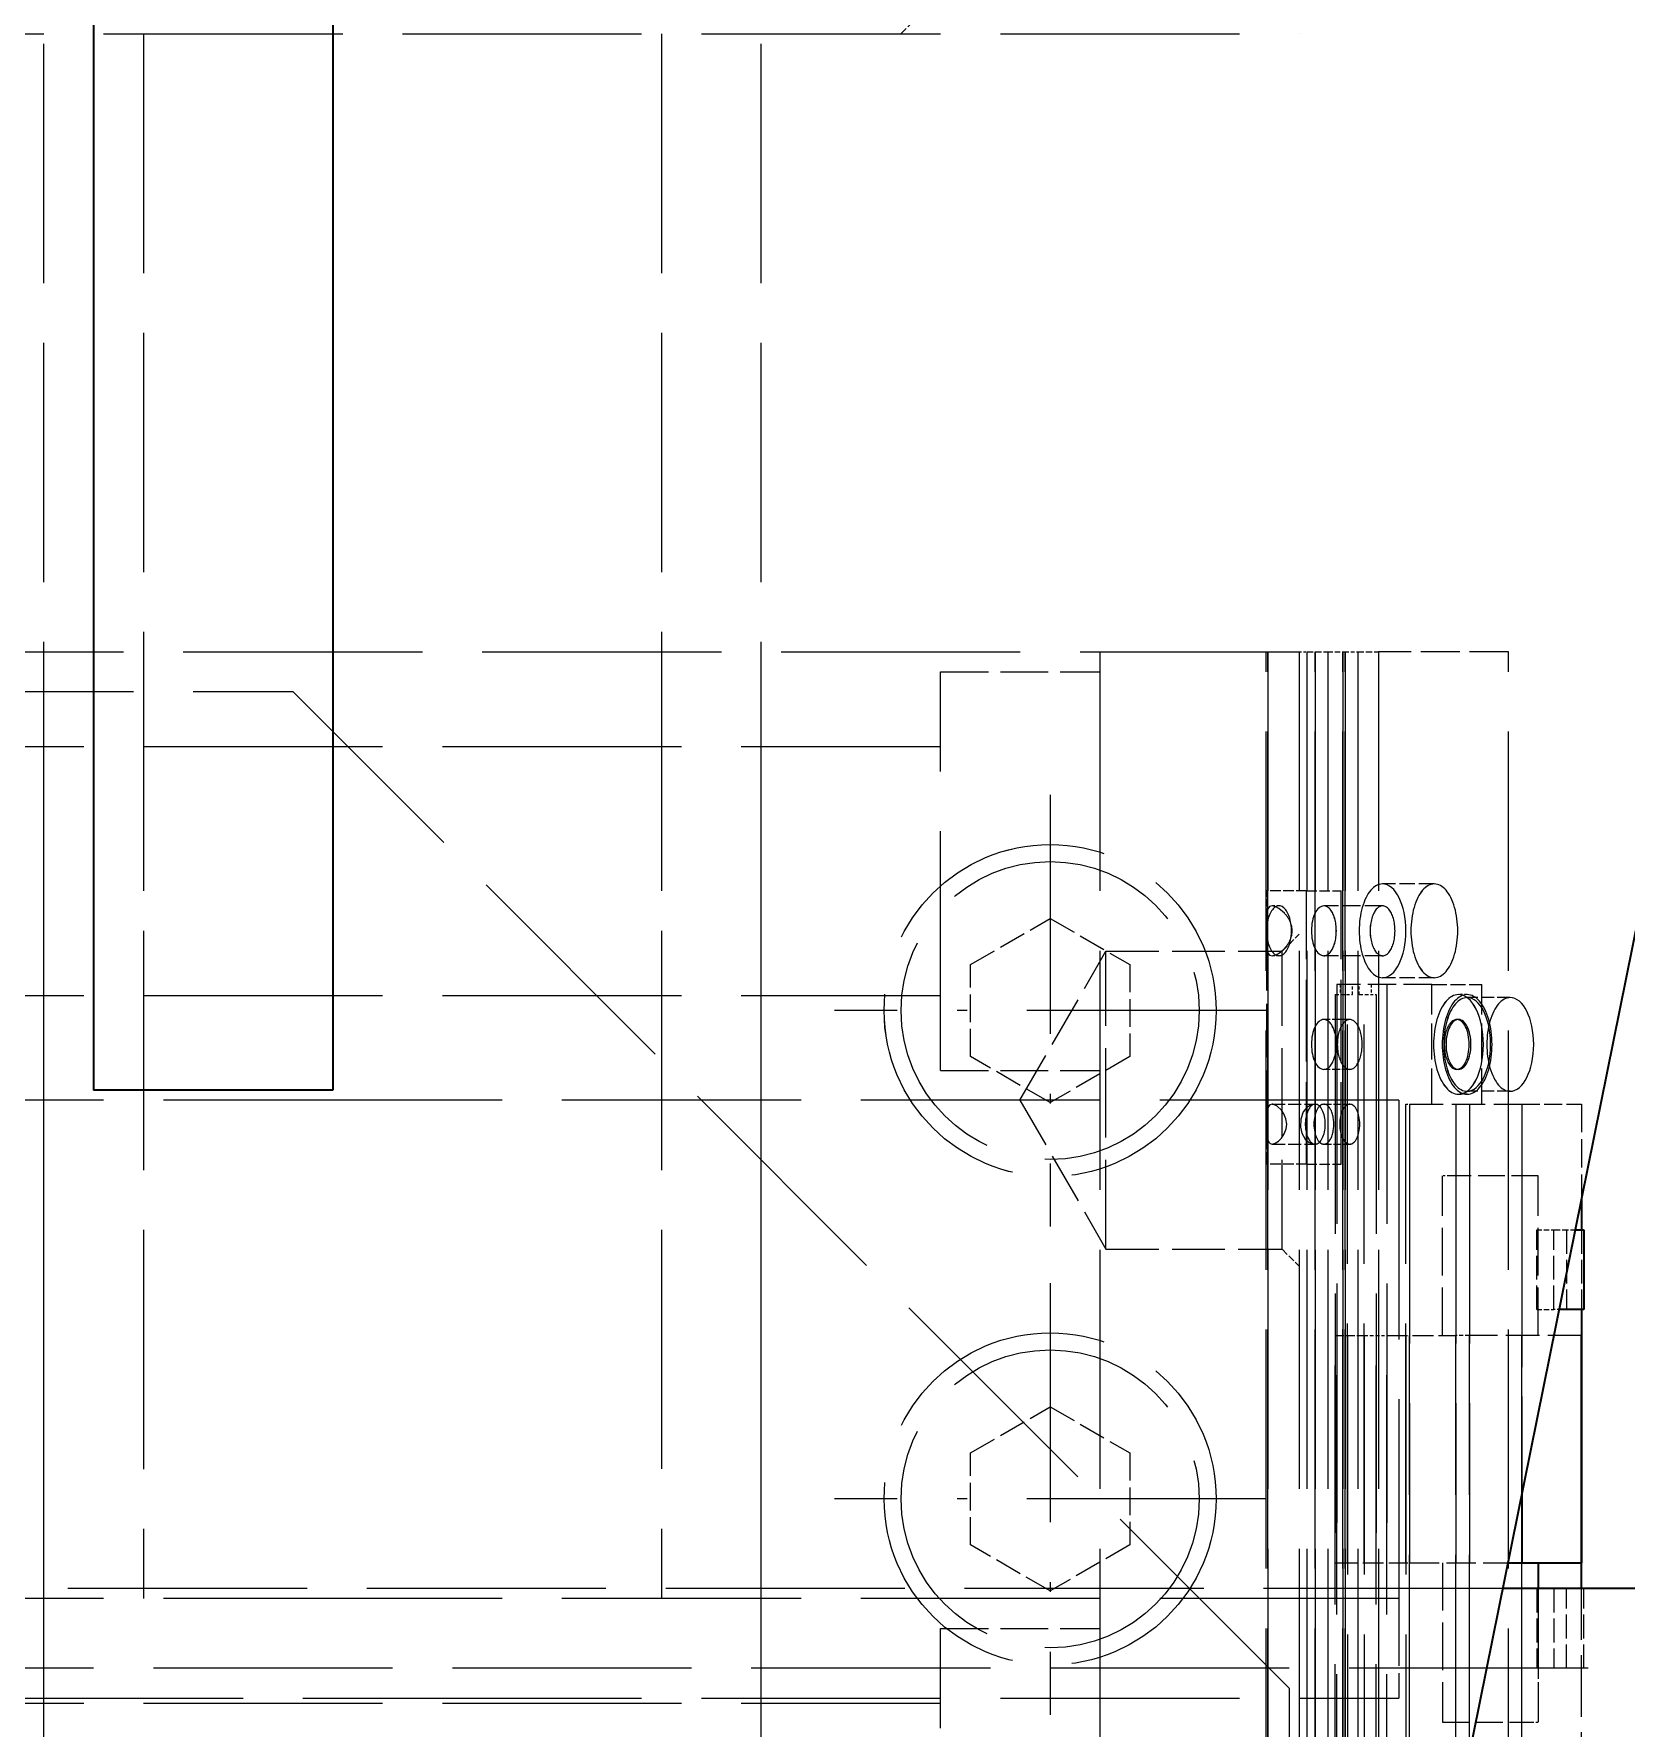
# Model space of a CAD drawing. Extents: x 0 to 18500, y -51 to 3802.
# Drawn here: x 1322.6 to 1402.5, y 1303.3 to 1388.3 of the extents above; entities that cross this region are included whole.
import ezdxf

# ---------------------------------------------------------------- set-up
doc = ezdxf.new("R2010")
doc.units = 0
doc.header["$MEASUREMENT"] = 0
for name, pattern in [('CENTER-HOKUTO', [23, 20, -1, 1, -1]), ('DASHDOT', [18.5, 12, -3, 0.5, -3]), ('DASHED', [15, 12, -3]), ('HIDDEN-HOKUTO', [3.8, 2.5, -1.3])]:
    doc.linetypes.add(name, pattern=pattern)
doc.layers.get('0').update_dxf_attribs({"linetype": 'CONTINUOUS'})
doc.layers.add('AM_7', color=2, linetype='CENTER-HOKUTO')
doc.layers.add('AM_HID', color=1, linetype='HIDDEN-HOKUTO')

msp = doc.modelspace()

# ---------------------------------------------------------------- linework, layer by layer
at = {"color": 7, "lineweight": 35}
for p, q in [((1425.62427, 1455.3037), (1385.62476, 1257.30358)), ((1325.62415, 1440.30345), (1325.62451, 1335.30345)), ((1337.62415, 1440.30351), (1337.62451, 1335.30345)), ((1445.62464, 1310.30382), (1396.33167, 1310.30358))]:
    msp.add_line(p, q, dxfattribs=at)
at = {"color": 7, "lineweight": 35, "ltscale": 0.3}
msp.add_line((1337.62451, 1335.30345), (1325.62451, 1335.30345), dxfattribs=at)
at = {"color": 7, "lineweight": 35, "ltscale": 0.040158}
msp.add_line((1400.29236, 1329.9099), (1400.29236, 1328.30358), dxfattribs=at)
at = {"color": 7, "lineweight": 35, "ltscale": 0.040222}
msp.add_line((1400.29261, 1329.91246), (1400.29273, 1328.30358), dxfattribs=at)
at = {"color": 7, "lineweight": 35, "ltscale": 0.011011}
msp.add_line((1399.9679, 1328.30358), (1400.40833, 1328.30358), dxfattribs=at)
at = {"color": 7, "lineweight": 35, "ltscale": 0.1}
for p, q in [((1400.40833, 1328.30358), (1400.40845, 1324.30358)), ((1400.40869, 1328.30358), (1400.40869, 1324.30358))]:
    msp.add_line(p, q, dxfattribs=at)
at = {"color": 7, "lineweight": 35, "ltscale": 0.031216}
msp.add_line((1400.40845, 1324.30358), (1399.15979, 1324.30358), dxfattribs=at)
at = {"color": 7, "lineweight": 35, "ltscale": 0.317499}
for p, q in [((1400.29236, 1324.30358), (1400.29236, 1311.60362)), ((1400.29273, 1324.30358), (1400.29273, 1311.60362))]:
    msp.add_line(p, q, dxfattribs=at)
at = {"color": 7, "lineweight": 35, "ltscale": 0.317496}
msp.add_line((1400.29248, 1310.30382), (1400.29248, 1323.00365), dxfattribs=at)
at = {"color": 7, "lineweight": 35, "ltscale": 0.317487}
msp.add_line((1400.29285, 1310.30406), (1400.29285, 1323.00353), dxfattribs=at)
at = {"color": 7, "lineweight": 35, "ltscale": 0.086404}
msp.add_line((1397.29236, 1315.0598), (1397.29236, 1311.60362), dxfattribs=at)
at = {"color": 7, "lineweight": 35, "ltscale": 0.017456}
msp.add_line((1396.59412, 1311.60362), (1397.29236, 1311.60362), dxfattribs=at)
at = {"color": 7, "lineweight": 35, "ltscale": 0.075}
msp.add_line((1397.29236, 1311.60362), (1400.29236, 1311.60362), dxfattribs=at)
at = {"color": 7, "lineweight": 35, "ltscale": 0.032495}
msp.add_line((1398.11804, 1311.60362), (1398.11804, 1310.30382), dxfattribs=at)
at = {"layer": 'AM_7', "color": 2, "linetype": 'DASHDOT', "lineweight": 13}
for p, q in [((1373.62464, 1350.1339), (1373.62464, 1328.47325)), ((1384.45496, 1339.30358), (1362.79431, 1339.30358)), ((1373.62476, 1325.6339), (1373.62476, 1303.97325)), ((1384.45508, 1314.80358), (1362.79444, 1314.80358))]:
    msp.add_line(p, q, dxfattribs=at)
at = {"layer": 'AM_HID', "color": 1, "linetype": 'DASHED', "lineweight": 13, "ltscale": 0.038273}
msp.add_line((1367.20764, 1389.38597), (1366.12513, 1388.30345), dxfattribs=at)
at = {"layer": 'AM_HID', "color": 1, "linetype": 'DASHED', "lineweight": 13}
for p, q in [((1296.12451, 1388.30333), (1386.12451, 1388.30358)), ((1323.12488, 1255.80345), (1323.12464, 1388.30345)), ((1323.12513, 1255.80345), (1323.12488, 1388.30339)), ((1323.12525, 1255.80333), (1323.12488, 1388.30339)), ((1323.12549, 1255.80333), (1323.12513, 1388.30333)), ((1328.12464, 1388.30345), (1328.12488, 1309.80345)), ((1328.125, 1388.30339), (1328.12525, 1309.80333)), ((1354.12464, 1388.30345), (1354.12488, 1309.80345)), ((1354.125, 1388.30345), (1354.12525, 1309.80345)), ((1359.12488, 1255.80358), (1359.12464, 1388.30351)), ((1359.12513, 1255.80345), (1359.12488, 1388.30345)), ((1359.12525, 1255.80345), (1359.12488, 1388.30345)), ((1359.12549, 1255.80345), (1359.12513, 1388.30345)), ((1285.12464, 1357.30333), (1386.12464, 1357.30358)), ((1323.12488, 1266.30345), (1323.12464, 1357.30345)), ((1323.12513, 1266.30345), (1323.12488, 1357.30345)), ((1323.12525, 1266.30333), (1323.125, 1357.30333)), ((1323.12537, 1266.30333), (1323.12525, 1357.30333)), ((1328.12476, 1357.30345), (1328.12488, 1334.80345)), ((1328.12513, 1357.30333), (1328.12513, 1334.80333)), ((1354.12476, 1357.30345), (1354.12488, 1334.80345)), ((1354.12513, 1357.30345), (1354.12513, 1334.80345)), ((1359.12488, 1266.30358), (1359.12464, 1357.30358)), ((1359.12513, 1266.30345), (1359.12488, 1357.30345)), ((1359.12525, 1266.30345), (1359.125, 1357.30345)), ((1359.12537, 1266.30345), (1359.12525, 1357.30345)), ((1376.12464, 1357.30358), (1376.12488, 1266.30358)), ((1384.46997, 1266.30358), (1384.46973, 1357.30358)), ((1384.4701, 1266.30358), (1384.46985, 1357.30358)), ((1384.47034, 1266.30358), (1384.4701, 1357.30358)), ((1384.47034, 1266.30358), (1384.4701, 1357.30358)), ((1384.5553, 1266.30358), (1384.55506, 1357.30358)), ((1384.55506, 1357.30358), (1384.5553, 1266.30358)), ((1384.5553, 1357.30358), (1384.55554, 1266.30358)), ((1384.55567, 1266.30358), (1384.55542, 1357.30358)), ((1386.12464, 1357.30358), (1386.12488, 1266.30358)), ((1386.50708, 1357.30358), (1386.50733, 1266.30358)), ((1386.50721, 1357.30358), (1386.50745, 1266.30358)), ((1386.50745, 1357.30358), (1386.50769, 1266.30358)), ((1386.50757, 1357.30358), (1386.50782, 1266.30358)), ((1386.92127, 1357.30358), (1386.92151, 1266.30358)), ((1386.92151, 1266.30358), (1386.92127, 1357.30358)), ((1386.92176, 1266.30358), (1386.92151, 1357.30358)), ((1386.92163, 1357.30358), (1386.92188, 1266.30358)), ((1387.55713, 1357.30358), (1387.55738, 1266.30358)), ((1387.55725, 1357.30358), (1387.5575, 1266.30358)), ((1387.5575, 1357.30358), (1387.55774, 1266.30358)), ((1387.5575, 1357.30358), (1387.55762, 1266.30358)), ((1388.30432, 1266.30358), (1388.30408, 1357.30358)), ((1388.3042, 1357.30358), (1388.30445, 1266.30358)), ((1388.30445, 1357.30358), (1388.30469, 1266.30358)), ((1388.30457, 1266.30358), (1388.30445, 1357.30358)), ((1388.42334, 1357.30358), (1388.42359, 1266.30358)), ((1388.42371, 1266.30358), (1388.42346, 1357.30358)), ((1388.42395, 1266.30358), (1388.42371, 1357.30358)), ((1388.42371, 1357.30358), (1388.42395, 1266.30358)), ((1389.05713, 1357.30358), (1389.05738, 1266.30358)), ((1389.05725, 1357.30358), (1389.0575, 1266.30358)), ((1389.0575, 1357.30358), (1389.05774, 1266.30358)), ((1389.0575, 1357.30358), (1389.05774, 1266.30358)), ((1390.10718, 1357.30358), (1390.10742, 1266.30358)), ((1390.10718, 1357.30358), (1390.1073, 1266.30358)), ((1390.10742, 1357.30358), (1390.10767, 1266.30358)), ((1390.10755, 1357.30358), (1390.10779, 1266.30358)), ((1396.625, 1266.30358), (1396.62476, 1357.30358)), ((1396.62537, 1266.30358), (1396.62513, 1357.30358)), ((1368.12476, 1336.30358), (1368.12476, 1356.30358)), ((1300.62464, 1355.30333), (1335.62464, 1355.30345)), ((1385.62476, 1305.30358), (1335.62464, 1355.30345)), ((1313.12476, 1352.55345), (1368.12476, 1352.55358)), ((1313.12488, 1352.55333), (1368.12488, 1352.55358)), ((1313.125, 1352.55333), (1368.125, 1352.55345)), ((1313.12513, 1352.55333), (1368.12513, 1352.55345)), ((1388.01599, 1340.60362), (1388.01612, 1311.60362)), ((1388.01636, 1340.6035), (1388.01648, 1311.6035)), ((1390.51612, 1340.60362), (1390.51612, 1311.60362)), ((1390.51636, 1340.6035), (1390.51648, 1311.6035)), ((1313.12476, 1340.05345), (1368.12476, 1340.05358)), ((1313.12488, 1340.05333), (1368.12488, 1340.05358)), ((1313.125, 1340.05333), (1368.12513, 1340.05345)), ((1313.12525, 1340.05333), (1368.12525, 1340.05345)), ((1387.93482, 1340.10362), (1387.93494, 1311.60362)), ((1387.93518, 1340.1035), (1387.93518, 1311.6035)), ((1388.54114, 1311.60362), (1388.54102, 1340.10362)), ((1388.54138, 1311.6035), (1388.54138, 1340.1035)), ((1389.38489, 1311.60362), (1389.38489, 1340.10362)), ((1389.38526, 1311.6035), (1389.38513, 1340.1035)), ((1389.99109, 1340.10362), (1389.99109, 1311.60362)), ((1389.99134, 1340.1035), (1389.99146, 1311.6035)), ((1341.12476, 1334.80345), (1291.12488, 1334.80333)), ((1391.12488, 1334.80358), (1341.12476, 1334.80345)), ((1391.12488, 1334.80358), (1391.12488, 1304.80358)), ((1391.12513, 1334.80358), (1391.12525, 1304.80358)), ((1391.48023, 1311.60362), (1391.48011, 1334.60362)), ((1391.48059, 1311.6035), (1391.48047, 1334.6035)), ((1391.66321, 1334.60362), (1391.66321, 1311.60362)), ((1391.66346, 1334.6035), (1391.66358, 1311.6035)), ((1393.98023, 1334.60362), (1393.98023, 1311.60362)), ((1393.98047, 1334.6035), (1393.98059, 1311.6035)), ((1394.66321, 1334.60362), (1394.66321, 1311.60362)), ((1394.66346, 1334.6035), (1394.66358, 1311.6035)), ((1397.29261, 1334.60362), (1397.29273, 1311.60362)), ((1387.93506, 1294.50353), (1387.93494, 1323.00353)), ((1387.93543, 1294.50353), (1387.93531, 1323.00353)), ((1388.01624, 1294.00353), (1388.01624, 1323.00353)), ((1388.0166, 1294.00353), (1388.01648, 1323.00353)), ((1388.54114, 1323.00353), (1388.54126, 1294.50353)), ((1388.54151, 1323.00353), (1388.54163, 1294.50353)), ((1389.38501, 1323.00353), (1389.38501, 1294.50353)), ((1389.38526, 1323.00353), (1389.38538, 1294.50353)), ((1389.99134, 1294.50353), (1389.99121, 1323.00353)), ((1389.99158, 1294.50353), (1389.99146, 1323.00353)), ((1390.51624, 1294.00353), (1390.51624, 1323.00353)), ((1390.5166, 1294.00353), (1390.51648, 1323.00353)), ((1391.48035, 1323.00353), (1391.48035, 1300.00353)), ((1391.48059, 1323.00353), (1391.48072, 1300.00353)), ((1391.66333, 1300.00353), (1391.66333, 1323.00353)), ((1391.6637, 1300.00353), (1391.66358, 1323.00353)), ((1393.98035, 1300.00365), (1393.98035, 1323.00365)), ((1393.98072, 1300.00353), (1393.98059, 1323.00353)), ((1394.66333, 1300.00365), (1394.66333, 1323.00365)), ((1394.6637, 1300.00353), (1394.66358, 1323.00353)), ((1397.29261, 1300.00365), (1397.29248, 1323.00365)), ((1397.29285, 1300.00353), (1397.29285, 1323.00353)), ((1396.33167, 1310.30358), (1185.62464, 1310.30309)), ((1341.12488, 1309.80345), (1291.12488, 1309.80333)), ((1391.12488, 1309.80358), (1341.12488, 1309.80345)), ((1368.12488, 1288.30358), (1368.12488, 1308.30358)), ((1445.62464, 1306.30382), (1185.62464, 1306.30309)), ((1291.12488, 1304.80333), (1341.12488, 1304.80345)), ((1291.12488, 1304.80333), (1341.12488, 1304.80345)), ((1341.12488, 1304.80345), (1391.12488, 1304.80358)), ((1341.12488, 1304.80345), (1391.12488, 1304.80358)), ((1385.62476, 1305.30358), (1385.62488, 1242.30358)), ((1313.12488, 1304.55345), (1368.12488, 1304.55358)), ((1313.125, 1304.55333), (1368.125, 1304.55358)), ((1313.12513, 1304.55333), (1368.12513, 1304.55345)), ((1313.12525, 1304.55333), (1368.12537, 1304.55345))]:
    msp.add_line(p, q, dxfattribs=at)
at = {"layer": 'AM_HID', "color": 1, "linetype": 'DASHED', "lineweight": 13, "ltscale": 0.009561}
msp.add_line((1386.12464, 1357.30358), (1386.50708, 1357.30358), dxfattribs=at)
at = {"layer": 'AM_HID', "color": 1, "linetype": 'DASHED', "lineweight": 13, "ltscale": 0.026251}
for p, q in [((1386.50708, 1357.30358), (1387.55713, 1357.30358)), ((1389.05713, 1357.30358), (1390.10718, 1357.30358))]:
    msp.add_line(p, q, dxfattribs=at)
at = {"layer": 'AM_HID', "color": 1, "linetype": 'DASHED', "lineweight": 13, "ltscale": 0.021652}
for p, q in [((1387.55725, 1357.30358), (1388.42334, 1357.30358)), ((1398.04236, 1324.30358), (1398.90845, 1324.30358))]:
    msp.add_line(p, q, dxfattribs=at)
at = {"layer": 'AM_HID', "color": 1, "linetype": 'DASHED', "lineweight": 13, "ltscale": 0.015845}
msp.add_line((1388.42334, 1357.30358), (1389.05713, 1357.30358), dxfattribs=at)
at = {"layer": 'AM_HID', "color": 1, "linetype": 'DASHED', "lineweight": 13, "ltscale": 0.162924}
msp.add_line((1396.62476, 1357.30358), (1390.10779, 1357.30358), dxfattribs=at)
at = {"layer": 'AM_HID', "color": 1, "linetype": 'DASHED', "lineweight": 13, "ltscale": 0.2}
for p, q in [((1368.12476, 1356.30358), (1376.12476, 1356.30358)), ((1368.12488, 1356.30358), (1376.12488, 1356.30358)), ((1368.125, 1356.30345), (1376.125, 1356.30358)), ((1368.12513, 1356.30345), (1376.12513, 1356.30345)), ((1368.12476, 1336.30358), (1376.12476, 1336.30358)), ((1368.12488, 1336.30358), (1376.12488, 1336.30358)), ((1368.12513, 1336.30345), (1376.12513, 1336.30358)), ((1368.12525, 1336.30345), (1376.12525, 1336.30345)), ((1393.31812, 1323.00365), (1393.31812, 1331.00365)), ((1393.31836, 1323.00353), (1393.31836, 1331.00353)), ((1398.11804, 1323.00365), (1398.11804, 1331.00365)), ((1398.11841, 1323.00353), (1398.11841, 1331.00353)), ((1393.318, 1311.60362), (1393.318, 1303.60362)), ((1393.31836, 1311.6035), (1393.31836, 1303.6035)), ((1398.11829, 1311.60362), (1398.11829, 1303.60362)), ((1368.12488, 1308.30358), (1376.12488, 1308.30358)), ((1368.125, 1308.30358), (1376.125, 1308.30358)), ((1368.12513, 1308.30345), (1376.12513, 1308.30358)), ((1368.12525, 1308.30345), (1376.12525, 1308.30345))]:
    msp.add_line(p, q, dxfattribs=at)
at = {"layer": 'AM_HID', "color": 1, "linetype": 'DASHED', "lineweight": 13, "ltscale": 0.064951}
for p, q in [((1392.90332, 1345.65355), (1390.3053, 1345.65355)), ((1392.90332, 1340.9536), (1390.3053, 1340.9536))]:
    msp.add_line(p, q, dxfattribs=at)
at = {"layer": 'AM_HID', "color": 1, "linetype": 'DASHED', "lineweight": 13, "ltscale": 0.064954}
for p, q in [((1392.90369, 1345.65355), (1390.30554, 1345.65355)), ((1392.90369, 1340.9536), (1390.30554, 1340.9536))]:
    msp.add_line(p, q, dxfattribs=at)
at = {"layer": 'AM_HID', "color": 1, "linetype": 'DASHED', "lineweight": 13, "ltscale": 0.006699}
msp.add_line((1384.7627, 1345.30358), (1384.49475, 1345.30358), dxfattribs=at)
at = {"layer": 'AM_HID', "color": 1, "linetype": 'DASHED', "lineweight": 13, "ltscale": 0.031256}
for p, q in [((1384.49475, 1344.05333), (1384.49475, 1345.30358)), ((1384.49512, 1344.05333), (1384.49512, 1345.30358))]:
    msp.add_line(p, q, dxfattribs=at)
at = {"layer": 'AM_HID', "color": 1, "linetype": 'DASHED', "lineweight": 13, "ltscale": 0.043301}
for p, q in [((1386.49475, 1345.30358), (1384.7627, 1345.30358)), ((1386.49475, 1345.30358), (1388.22681, 1345.30358)), ((1386.49475, 1331.60362), (1388.22681, 1331.60362))]:
    msp.add_line(p, q, dxfattribs=at)
at = {"layer": 'AM_HID', "color": 1, "linetype": 'DASHED', "lineweight": 13, "ltscale": 0.342499}
for p, q in [((1386.49475, 1331.60362), (1386.49475, 1345.30358)), ((1388.22681, 1331.60362), (1388.22681, 1345.30358))]:
    msp.add_line(p, q, dxfattribs=at)
at = {"layer": 'AM_HID', "color": 1, "linetype": 'DASHED', "lineweight": 13, "ltscale": 0.342502}
for p, q in [((1386.49512, 1331.6035), (1386.49512, 1345.30358)), ((1388.22718, 1331.6035), (1388.22718, 1345.30358))]:
    msp.add_line(p, q, dxfattribs=at)
at = {"layer": 'AM_HID', "color": 1, "linetype": 'DASHED', "lineweight": 13, "ltscale": 0.115471}
for p, q in [((1369.62464, 1341.6129), (1373.62464, 1343.92235)), ((1369.62476, 1317.1129), (1373.62476, 1319.42235))]:
    msp.add_line(p, q, dxfattribs=at)
at = {"layer": 'AM_HID', "color": 1, "linetype": 'DASHED', "lineweight": 13, "ltscale": 0.115469}
for p, q in [((1373.62464, 1343.92235), (1377.62464, 1341.61302)), ((1369.62464, 1336.99413), (1369.62464, 1341.6129)), ((1373.62464, 1334.6848), (1369.62464, 1336.99413)), ((1377.62464, 1336.99413), (1373.62464, 1334.6848)), ((1373.62476, 1319.42235), (1377.62476, 1317.11302)), ((1369.62476, 1312.49413), (1369.62476, 1317.1129)), ((1373.62476, 1310.1848), (1369.62476, 1312.49413)), ((1377.62476, 1312.49413), (1373.62476, 1310.1848))]:
    msp.add_line(p, q, dxfattribs=at)
at = {"layer": 'AM_HID', "color": 1, "linetype": 'DASHED', "lineweight": 13, "ltscale": 0.008661}
for p, q in [((1385.10913, 1344.55358), (1384.7627, 1344.55358)), ((1385.1095, 1344.55358), (1384.76306, 1344.55358)), ((1385.10913, 1342.05358), (1384.7627, 1342.05358)), ((1385.1095, 1342.05358), (1384.76306, 1342.05358))]:
    msp.add_line(p, q, dxfattribs=at)
at = {"layer": 'AM_HID', "color": 1, "linetype": 'DASHED', "lineweight": 13, "ltscale": 0.073611}
for p, q in [((1390.3053, 1344.55358), (1387.36084, 1344.55358)), ((1390.30554, 1344.55358), (1387.36109, 1344.55358)), ((1390.3053, 1342.05358), (1387.36084, 1342.05358)), ((1390.30554, 1342.05358), (1387.36109, 1342.05358))]:
    msp.add_line(p, q, dxfattribs=at)
at = {"layer": 'AM_HID', "color": 1, "linetype": 'DASHED', "lineweight": 13, "ltscale": 0.030267}
for p, q in [((1385.26868, 1342.27855), (1386.12476, 1343.13463)), ((1385.26905, 1327.3286), (1386.12513, 1326.47252))]:
    msp.add_line(p, q, dxfattribs=at)
at = {"layer": 'AM_HID', "color": 1, "linetype": 'DASHED', "lineweight": 13, "ltscale": 0.030263}
for p, q in [((1385.26905, 1342.27855), (1386.125, 1343.13451)), ((1385.2688, 1327.3286), (1386.12476, 1326.47264))]:
    msp.add_line(p, q, dxfattribs=at)
at = {"layer": 'AM_HID', "color": 1, "linetype": 'DASHED', "lineweight": 13, "ltscale": 0.215784}
for p, q in [((1372.10901, 1334.80358), (1376.42469, 1342.27855)), ((1372.10938, 1334.80358), (1376.42505, 1342.27855)), ((1372.10901, 1334.80358), (1376.42469, 1327.3286))]:
    msp.add_line(p, q, dxfattribs=at)
at = {"layer": 'AM_HID', "color": 1, "linetype": 'DASHED', "lineweight": 13, "ltscale": 0.373749}
for p, q in [((1376.42469, 1327.3286), (1376.42469, 1342.27855)), ((1376.42469, 1327.3286), (1376.42469, 1342.27855)), ((1385.2688, 1327.3286), (1385.26868, 1342.27855)), ((1385.2688, 1327.3286), (1385.26868, 1342.27855)), ((1385.26905, 1327.3286), (1385.26905, 1342.27855)), ((1385.26905, 1327.3286), (1385.26905, 1342.27855))]:
    msp.add_line(p, q, dxfattribs=at)
at = {"layer": 'AM_HID', "color": 1, "linetype": 'DASHED', "lineweight": 13, "ltscale": 0.2211}
for p, q in [((1376.42469, 1342.27855), (1385.26868, 1342.27855)), ((1376.42505, 1342.27855), (1385.26905, 1342.27855)), ((1376.42505, 1327.32848), (1385.26905, 1327.3286))]:
    msp.add_line(p, q, dxfattribs=at)
at = {"layer": 'AM_HID', "color": 1, "linetype": 'DASHED', "lineweight": 13, "ltscale": 0.373752}
msp.add_line((1376.42505, 1327.32848), (1376.42505, 1342.27855), dxfattribs=at)
msp.add_line((1376.42505, 1327.32848), (1376.42505, 1342.27855), dxfattribs=at)
at = {"layer": 'AM_HID', "color": 1, "linetype": 'DASHED', "lineweight": 13, "ltscale": 0.223755}
for p, q in [((1384.49475, 1333.60362), (1384.49475, 1342.55382)), ((1384.49512, 1333.6035), (1384.49512, 1342.5537))]:
    msp.add_line(p, q, dxfattribs=at)
at = {"layer": 'AM_HID', "color": 1, "linetype": 'DASHED', "lineweight": 13, "ltscale": 0.115472}
for p, q in [((1377.62464, 1341.61302), (1377.62464, 1336.99413)), ((1377.62476, 1317.11302), (1377.62476, 1312.49413))]:
    msp.add_line(p, q, dxfattribs=at)
at = {"layer": 'AM_HID', "color": 1, "linetype": 'DASHED', "lineweight": 13, "ltscale": 0.11908}
msp.add_line((1392.77918, 1340.60362), (1388.01599, 1340.60362), dxfattribs=at)
at = {"layer": 'AM_HID', "color": 1, "linetype": 'DASHED', "lineweight": 13, "ltscale": 0.0125}
for p, q in [((1388.18482, 1340.60362), (1388.18482, 1340.10362)), ((1388.18518, 1340.6035), (1388.18518, 1340.1035)), ((1388.79102, 1340.10362), (1388.79102, 1340.60362)), ((1388.79138, 1340.1035), (1388.79138, 1340.6035)), ((1389.13489, 1340.10362), (1389.13489, 1340.60362)), ((1389.13513, 1340.1035), (1389.13513, 1340.6035)), ((1389.74109, 1340.60362), (1389.74109, 1340.10362)), ((1389.74134, 1340.6035), (1389.74134, 1340.1035))]:
    msp.add_line(p, q, dxfattribs=at)
at = {"layer": 'AM_HID', "color": 1, "linetype": 'DASHED', "lineweight": 13, "ltscale": 0.0625}
msp.add_line((1392.77918, 1340.60362), (1395.27918, 1340.60362), dxfattribs=at)
at = {"layer": 'AM_HID', "color": 1, "linetype": 'DASHED', "lineweight": 13, "ltscale": 0.15}
for p, q in [((1392.77918, 1334.60362), (1392.77918, 1340.60362)), ((1392.77954, 1334.6035), (1392.77954, 1340.6035)), ((1395.27918, 1334.60362), (1395.27918, 1340.60362)), ((1395.27954, 1334.60362), (1395.27954, 1340.60362))]:
    msp.add_line(p, q, dxfattribs=at)
at = {"layer": 'AM_HID', "color": 1, "linetype": 'DASHED', "lineweight": 13, "ltscale": 0.015155}
for p, q in [((1387.93482, 1340.10362), (1388.54102, 1340.10362)), ((1389.13489, 1340.10362), (1389.74109, 1340.10362)), ((1389.38501, 1323.00353), (1389.99121, 1323.00353))]:
    msp.add_line(p, q, dxfattribs=at)
at = {"layer": 'AM_HID', "color": 1, "linetype": 'DASHED', "lineweight": 13, "ltscale": 0.00625}
for p, q in [((1388.54102, 1340.10362), (1388.79102, 1340.10362)), ((1389.74109, 1340.10362), (1389.99109, 1340.10362))]:
    msp.add_line(p, q, dxfattribs=at)
at = {"layer": 'AM_HID', "color": 1, "linetype": 'DASHED', "lineweight": 13, "ltscale": 0.010825}
for p, q in [((1394.54883, 1340.10362), (1394.11585, 1340.10362)), ((1394.54908, 1340.10362), (1394.11609, 1340.1035)), ((1394.54883, 1335.10362), (1394.11585, 1335.10362))]:
    msp.add_line(p, q, dxfattribs=at)
at = {"layer": 'AM_HID', "color": 1, "linetype": 'DASHED', "lineweight": 13, "ltscale": 0.054126}
for p, q in [((1396.71387, 1339.9536), (1394.54883, 1339.9536)), ((1384.76306, 1334.6035), (1386.9281, 1334.6035)), ((1396.71387, 1335.25365), (1394.54883, 1335.25365)), ((1396.71424, 1335.25353), (1394.5492, 1335.25353)), ((1384.76282, 1332.60362), (1386.92786, 1332.60362)), ((1384.76306, 1332.6035), (1386.9281, 1332.6035))]:
    msp.add_line(p, q, dxfattribs=at)
at = {"layer": 'AM_HID', "color": 1, "linetype": 'DASHED', "lineweight": 13, "ltscale": 0.054129}
for p, q in [((1396.71424, 1339.9536), (1394.54908, 1339.9536)), ((1384.7627, 1334.60362), (1386.92786, 1334.60362))]:
    msp.add_line(p, q, dxfattribs=at)
at = {"layer": 'AM_HID', "color": 1, "linetype": 'DASHED', "lineweight": 13, "ltscale": 0.032474}
for p, q in [((1388.65979, 1338.85362), (1387.36084, 1338.85362)), ((1388.65979, 1336.35362), (1387.36084, 1336.35362)), ((1387.36084, 1334.60362), (1388.65979, 1334.60362))]:
    msp.add_line(p, q, dxfattribs=at)
at = {"layer": 'AM_HID', "color": 1, "linetype": 'DASHED', "lineweight": 13, "ltscale": 0.032477}
for p, q in [((1388.66016, 1338.8535), (1387.36109, 1338.8535)), ((1388.66016, 1336.3535), (1387.36109, 1336.3535)), ((1387.36109, 1334.6035), (1388.66016, 1334.6035)), ((1387.36084, 1332.60362), (1388.65992, 1332.60362)), ((1387.36109, 1332.6035), (1388.66016, 1332.6035))]:
    msp.add_line(p, q, dxfattribs=at)
at = {"layer": 'AM_HID', "color": 1, "linetype": 'DASHED', "lineweight": 13, "ltscale": 0.002167}
for p, q in [((1394.11585, 1338.85362), (1394.02918, 1338.85362)), ((1394.11585, 1336.35362), (1394.02918, 1336.35362))]:
    msp.add_line(p, q, dxfattribs=at)
at = {"layer": 'AM_HID', "color": 1, "linetype": 'DASHED', "lineweight": 13, "ltscale": 0.002164}
for p, q in [((1394.11609, 1338.8535), (1394.02954, 1338.8535)), ((1394.11609, 1336.3535), (1394.02954, 1336.3535))]:
    msp.add_line(p, q, dxfattribs=at)
at = {"layer": 'AM_HID', "color": 1, "linetype": 'DASHED', "lineweight": 13, "ltscale": 0.215787}
msp.add_line((1372.10938, 1334.80358), (1376.42505, 1327.32848), dxfattribs=at)
at = {"layer": 'AM_HID', "color": 1, "linetype": 'DASHED', "lineweight": 13, "ltscale": 0.004578}
msp.add_line((1391.48011, 1334.60362), (1391.66321, 1334.60362), dxfattribs=at)
at = {"layer": 'AM_HID', "color": 1, "linetype": 'DASHED', "lineweight": 13, "ltscale": 0.140729}
for p, q in [((1391.66321, 1334.60362), (1397.29236, 1334.60362)), ((1400.29248, 1323.00365), (1394.66333, 1323.00365))]:
    msp.add_line(p, q, dxfattribs=at)
at = {"layer": 'AM_HID', "color": 1, "linetype": 'DASHED', "lineweight": 13, "ltscale": 0.010828}
msp.add_line((1394.5492, 1335.10362), (1394.11609, 1335.1035), dxfattribs=at)
at = {"layer": 'AM_HID', "color": 1, "linetype": 'DASHED', "lineweight": 13, "ltscale": 0.075}
msp.add_line((1397.29236, 1334.60362), (1400.29236, 1334.60362), dxfattribs=at)
at = {"layer": 'AM_HID', "color": 1, "linetype": 'DASHED', "lineweight": 13, "ltscale": 0.488596}
msp.add_line((1397.29236, 1334.60362), (1397.29236, 1315.0598), dxfattribs=at)
at = {"layer": 'AM_HID', "color": 1, "linetype": 'DASHED', "lineweight": 13, "ltscale": 0.117343}
msp.add_line((1400.29236, 1334.60362), (1400.29236, 1329.9099), dxfattribs=at)
at = {"layer": 'AM_HID', "color": 1, "linetype": 'DASHED', "lineweight": 13, "ltscale": 0.117279}
msp.add_line((1400.29261, 1334.60362), (1400.29261, 1329.91246), dxfattribs=at)
at = {"layer": 'AM_HID', "color": 1, "linetype": 'DASHED', "lineweight": 13, "ltscale": 0.05}
for p, q in [((1384.49475, 1331.60362), (1384.49475, 1333.60362)), ((1384.49512, 1331.6035), (1384.49512, 1333.6035))]:
    msp.add_line(p, q, dxfattribs=at)
at = {"layer": 'AM_HID', "color": 1, "linetype": 'DASHED', "lineweight": 13, "ltscale": 0.006702}
msp.add_line((1384.76282, 1331.60362), (1384.49475, 1331.60362), dxfattribs=at)
at = {"layer": 'AM_HID', "color": 1, "linetype": 'DASHED', "lineweight": 13, "ltscale": 0.043298}
msp.add_line((1386.49475, 1331.60362), (1384.76282, 1331.60362), dxfattribs=at)
at = {"layer": 'AM_HID', "color": 1, "linetype": 'DASHED', "lineweight": 13, "ltscale": 0.008038}
for p, q in [((1393.63965, 1331.00365), (1393.31812, 1331.00365)), ((1397.79651, 1303.60362), (1398.11804, 1303.60362))]:
    msp.add_line(p, q, dxfattribs=at)
at = {"layer": 'AM_HID', "color": 1, "linetype": 'DASHED', "lineweight": 13, "ltscale": 0.11196}
msp.add_line((1398.11804, 1331.00365), (1393.63965, 1331.00365), dxfattribs=at)
at = {"layer": 'AM_HID', "color": 1, "linetype": 'DASHED', "lineweight": 13, "ltscale": 0.1}
for p, q in [((1398.04236, 1324.30358), (1398.04236, 1328.30358)), ((1398.04273, 1324.30358), (1398.04261, 1328.30358)), ((1398.90845, 1324.30358), (1398.90833, 1328.30358)), ((1398.90869, 1324.30358), (1398.90869, 1328.30358)), ((1399.54236, 1328.30358), (1399.54236, 1324.30358)), ((1399.54273, 1328.30358), (1399.54273, 1324.30358)), ((1400.29236, 1328.30358), (1400.29236, 1324.30358)), ((1400.29273, 1328.30358), (1400.29273, 1324.30358)), ((1398.04248, 1310.30358), (1398.04248, 1306.30358)), ((1398.04285, 1310.30358), (1398.04285, 1306.30358)), ((1398.90857, 1310.30358), (1398.90857, 1306.30358)), ((1398.90882, 1310.30358), (1398.90882, 1306.30358)), ((1399.54248, 1306.30358), (1399.54248, 1310.30358)), ((1399.54285, 1306.30358), (1399.54285, 1310.30358)), ((1400.40857, 1306.30358), (1400.40857, 1310.30358)), ((1400.40882, 1306.30358), (1400.40882, 1310.30358))]:
    msp.add_line(p, q, dxfattribs=at)
at = {"layer": 'AM_HID', "color": 1, "linetype": 'DASHED', "lineweight": 13, "ltscale": 0.021649}
msp.add_line((1398.04236, 1328.30358), (1398.90833, 1328.30358), dxfattribs=at)
at = {"layer": 'AM_HID', "color": 1, "linetype": 'DASHED', "lineweight": 13, "ltscale": 0.026489}
msp.add_line((1398.90833, 1328.30358), (1399.9679, 1328.30358), dxfattribs=at)
at = {"layer": 'AM_HID', "color": 1, "linetype": 'DASHED', "lineweight": 13, "ltscale": 0.221103}
msp.add_line((1376.42469, 1327.3286), (1385.2688, 1327.3286), dxfattribs=at)
at = {"layer": 'AM_HID', "color": 1, "linetype": 'DASHED', "lineweight": 13, "ltscale": 0.006284}
msp.add_line((1399.15979, 1324.30358), (1398.90845, 1324.30358), dxfattribs=at)
at = {"layer": 'AM_HID', "color": 1, "linetype": 'DASHED', "lineweight": 13, "ltscale": 0.036252}
msp.add_line((1387.93494, 1323.00353), (1389.38501, 1323.00353), dxfattribs=at)
at = {"layer": 'AM_HID', "color": 1, "linetype": 'DASHED', "lineweight": 13, "ltscale": 0.013126}
msp.add_line((1389.99121, 1323.00353), (1390.51624, 1323.00353), dxfattribs=at)
at = {"layer": 'AM_HID', "color": 1, "linetype": 'DASHED', "lineweight": 13, "ltscale": 0.086603}
for p, q in [((1390.51624, 1323.00353), (1393.98035, 1323.00365)), ((1388.01612, 1311.60362), (1391.48023, 1311.60362))]:
    msp.add_line(p, q, dxfattribs=at)
at = {"layer": 'AM_HID', "color": 1, "linetype": 'DASHED', "lineweight": 13, "ltscale": 0.017075}
msp.add_line((1394.66333, 1323.00365), (1393.98035, 1323.00365), dxfattribs=at)
at = {"layer": 'AM_HID', "color": 1, "linetype": 'DASHED', "lineweight": 13, "ltscale": 0.002029}
msp.add_line((1387.93494, 1311.60362), (1388.01612, 1311.60362), dxfattribs=at)
at = {"layer": 'AM_HID', "color": 1, "linetype": 'DASHED', "lineweight": 13, "ltscale": 0.004575}
msp.add_line((1391.48023, 1311.60362), (1391.66321, 1311.60362), dxfattribs=at)
at = {"layer": 'AM_HID', "color": 1, "linetype": 'DASHED', "lineweight": 13, "ltscale": 0.123273}
msp.add_line((1391.66321, 1311.60362), (1396.59412, 1311.60362), dxfattribs=at)
at = {"layer": 'AM_HID', "color": 1, "linetype": 'DASHED', "lineweight": 13, "ltscale": 0.167505}
msp.add_line((1398.11804, 1310.30382), (1398.11804, 1303.60362), dxfattribs=at)
at = {"layer": 'AM_HID', "color": 1, "linetype": 'DASHED', "lineweight": 13, "ltscale": 0.257504}
msp.add_line((1400.29261, 1300.00365), (1400.29248, 1310.30382), dxfattribs=at)
at = {"layer": 'AM_HID', "color": 1, "linetype": 'DASHED', "lineweight": 13, "ltscale": 0.257513}
msp.add_line((1400.29285, 1300.00353), (1400.29285, 1310.30406), dxfattribs=at)
at = {"layer": 'AM_HID', "color": 1, "linetype": 'DASHED', "lineweight": 13, "ltscale": 0.125}
for p, q in [((1391.12488, 1309.80358), (1391.12488, 1304.80358)), ((1391.12525, 1309.80358), (1391.12525, 1304.80358))]:
    msp.add_line(p, q, dxfattribs=at)
at = {"layer": 'AM_HID', "color": 1, "linetype": 'DASHED', "lineweight": 13, "ltscale": 0.111963}
msp.add_line((1393.318, 1303.60362), (1397.79651, 1303.60362), dxfattribs=at)
at = {"layer": 'AM_HID', "color": 1, "linetype": 'DASHED', "lineweight": 13}
for points in [[(1384.7627, 1344.55358), (1384.63306, 1344.51732), (1384.54822, 1344.41332), (1384.49915, 1344.18749)], [(1384.76306, 1344.55358), (1384.63343, 1344.51732), (1384.54859, 1344.41332), (1384.49939, 1344.18749)], [(1385.38294, 1344.18749), (1385.09656, 1344.43126), (1384.94983, 1344.50975), (1384.7627, 1344.55358)], [(1385.3833, 1344.18749), (1385.0968, 1344.43114), (1384.95008, 1344.50963), (1384.76306, 1344.55358)], [(1384.49915, 1342.41966), (1384.53101, 1342.2379), (1384.56287, 1342.166), (1384.63428, 1342.0891), (1384.7627, 1342.05358)], [(1384.49939, 1342.41966), (1384.53138, 1342.23778), (1384.56311, 1342.166), (1384.63452, 1342.0891), (1384.76306, 1342.05358)], [(1384.7627, 1342.05358), (1384.96546, 1342.10424), (1385.18653, 1342.23949), (1385.38294, 1342.41966)], [(1384.76306, 1342.05358), (1384.9657, 1342.10411), (1385.18677, 1342.23937), (1385.3833, 1342.41966)], [(1384.7627, 1334.60362), (1384.65662, 1334.57506), (1384.57984, 1334.49254), (1384.52112, 1334.31066)], [(1384.76306, 1334.6035), (1384.65686, 1334.57494), (1384.5802, 1334.49254), (1384.52137, 1334.31066)], [(1385.22815, 1334.31066), (1385.01746, 1334.50682), (1384.80164, 1334.60069), (1384.7627, 1334.60362)], [(1385.22852, 1334.31066), (1385.0177, 1334.50682), (1384.80188, 1334.60069), (1384.76306, 1334.6035)], [(1386.92786, 1334.60362), (1386.72278, 1334.5692), (1386.50025, 1334.43968), (1386.32483, 1334.22057), (1386.19995, 1333.85851), (1386.18567, 1333.45018), (1386.25208, 1333.14879), (1386.42469, 1332.84349), (1386.62195, 1332.6826), (1386.82483, 1332.61205), (1386.92786, 1332.60362)], [(1386.9281, 1334.6035), (1386.72303, 1334.56908), (1386.50061, 1334.43956), (1386.3252, 1334.22057), (1386.20032, 1333.85851), (1386.18604, 1333.45018), (1386.25232, 1333.14879), (1386.42493, 1332.84337), (1386.62232, 1332.68248), (1386.8252, 1332.61205), (1386.9281, 1332.6035)], [(1384.52112, 1334.31066), (1384.50171, 1334.1245), (1384.49475, 1333.60362)], [(1384.52137, 1334.31066), (1384.50196, 1334.1245), (1384.49512, 1333.6035)], [(1385.49488, 1333.60362), (1385.45667, 1333.87779), (1385.3523, 1334.12975), (1385.22815, 1334.31066)], [(1385.49512, 1333.6035), (1385.45703, 1333.87767), (1385.35266, 1334.12975), (1385.22852, 1334.31066)], [(1384.49475, 1333.60362), (1384.49854, 1333.15123), (1384.52112, 1332.89647)], [(1384.49512, 1333.6035), (1384.49878, 1333.15111), (1384.52137, 1332.89647)], [(1384.52112, 1332.89647), (1384.59388, 1332.69261), (1384.65772, 1332.63158), (1384.76282, 1332.60362)], [(1384.52137, 1332.89647), (1384.59412, 1332.69261), (1384.65796, 1332.63158), (1384.76306, 1332.6035)], [(1384.76282, 1332.60362), (1384.91895, 1332.64342), (1385.08472, 1332.75145), (1385.22815, 1332.89647)], [(1384.76306, 1332.6035), (1384.91919, 1332.6433), (1385.08496, 1332.75145), (1385.22852, 1332.89647)], [(1385.22815, 1332.89647), (1385.37134, 1333.11278), (1385.46607, 1333.36547), (1385.49488, 1333.60362)], [(1385.22852, 1332.89647), (1385.37171, 1333.11266), (1385.46631, 1333.36547), (1385.49512, 1333.6035)]]:
    msp.add_lwpolyline(points, dxfattribs=at)
for centre, radius in [((1373.62464, 1339.30358), 8.331), ((1373.62464, 1339.30358), 8.331), ((1373.625, 1339.30358), 8.331), ((1373.62464, 1339.30358), 7.475), ((1373.62464, 1339.30358), 7.475), ((1373.62464, 1339.30358), 7.475), ((1373.625, 1339.30358), 7.475), ((1373.625, 1339.30358), 7.475), ((1373.62476, 1314.80358), 8.331), ((1373.62476, 1314.80358), 8.331), ((1373.625, 1314.80358), 8.331), ((1373.62476, 1314.80358), 7.475), ((1373.62476, 1314.80358), 7.475), ((1373.62476, 1314.80358), 7.475), ((1373.625, 1314.80358), 7.475), ((1373.62513, 1314.80358), 7.475)]:
    msp.add_circle(centre, radius, dxfattribs=at)
for centre, radius, start, end in [((1393.36219, 1344.18688), 8.86866, 180.8627572, 183.44741), ((1386.3385, 1344.06175), 1.84376, 176.0915659, 180.2622743), ((1393.36255, 1344.18688), 8.86866, 180.8627572, 183.44741), ((1386.33887, 1344.06175), 1.84376, 176.0915659, 180.2622743), ((1384.28345, 1343.14586), 1.51403, 19.6047774, 43.4532264), ((1384.28382, 1343.14574), 1.51403, 19.6047774, 43.4532264), ((1377.3689, 1343.30358), 7.14867, 357.1939434, 2.8065177), ((1377.36927, 1343.30345), 7.14867, 357.1939434, 2.8065177), ((1384.69239, 1343.30358), 1.07517, 341.0050288, 18.9942336), ((1384.69263, 1343.30358), 1.07517, 341.0050288, 18.9942336), ((1393.36219, 1342.42028), 8.86867, 176.5528768, 179.1375434), ((1386.3385, 1342.5454), 1.84376, 179.7380126, 183.908721), ((1393.36255, 1342.42028), 8.86867, 176.5528768, 179.1375434), ((1386.33887, 1342.54528), 1.84376, 179.7380126, 183.908721), ((1384.28467, 1343.46007), 1.51235, 316.553013, 340.4278795), ((1384.28504, 1343.45995), 1.51235, 316.553013, 340.4278795)]:
    msp.add_arc(centre, radius, start, end, dxfattribs=at)
for centre, major_axis, start_param, end_param in [((1390.3053, 1343.30358), (0, -2.35001), 3.14159246, 6.28318512), ((1390.30554, 1343.30358), (0, -2.35001), 3.14159246, 6.28318512), ((1390.3053, 1343.30358), (0, -2.35001), 6.28318512, 9.42477777), ((1390.30554, 1343.30358), (0, -2.35001), 6.28318512, 9.42477777), ((1392.90332, 1343.30358), (0, -2.35001), 3.14159246, 6.28318512), ((1392.90369, 1343.30358), (0, -2.35001), 3.14159246, 6.28318512), ((1392.90332, 1343.30358), (0, 2.35001), 3.14159246, 6.28318512), ((1392.90369, 1343.30358), (0, 2.35001), 3.14159246, 6.28318512), ((1385.10913, 1343.30358), (0, 1.25), 6.28318512, 7.57018733), ((1385.1095, 1343.30358), (0, 1.25), 6.28318512, 7.57018733), ((1385.10913, 1343.30358), (0, 1.25), 4.99618291, 6.28318512), ((1385.1095, 1343.30358), (0, 1.25), 4.99618291, 6.28318512), ((1387.36084, 1343.30358), (0, 1.25), 6.28318512, 9.42477777), ((1387.36109, 1343.30358), (0, 1.25), 6.28318512, 9.42477777), ((1387.36084, 1343.30358), (0, 1.25), 3.14159246, 6.28318512), ((1387.36109, 1343.30358), (0, 1.25), 3.14159246, 6.28318512), ((1390.3053, 1343.30358), (0, -1.25), 3.14159246, 6.28318512), ((1390.30554, 1343.30358), (0, -1.25), 3.14159246, 6.28318512), ((1390.3053, 1343.30358), (0, 1.25), 3.14159246, 6.28318512), ((1390.30554, 1343.30358), (0, 1.25), 3.14159246, 6.28318512), ((1385.10913, 1343.30358), (0, 1.25), 1.28700202, 1.85459025), ((1385.1095, 1343.30358), (0, 1.25), 1.28700202, 1.85459025), ((1385.10913, 1343.30358), (0, 1.25), 4.42859467, 4.99618291), ((1385.1095, 1343.30358), (0, 1.25), 4.42859467, 4.99618291), ((1385.10913, 1343.30358), (0, 1.25), 1.85459025, 3.14159246), ((1385.1095, 1343.30358), (0, 1.25), 1.85459025, 3.14159246), ((1385.10913, 1343.30358), (0, 1.25), 3.14159246, 4.42859467), ((1385.1095, 1343.30358), (0, 1.25), 3.14159246, 4.42859467), ((1394.11585, 1337.60362), (0, -2.5), 3.14159246, 6.28318512), ((1394.11609, 1337.6035), (0, -2.5), 3.14159246, 6.28318512), ((1394.54883, 1337.60362), (0, -2.5), 3.14159246, 6.28318512), ((1394.54908, 1337.60362), (0, -2.5), 3.14159246, 6.28318512), ((1394.54883, 1337.60362), (0, -2.35001), 3.14159246, 6.28318512), ((1394.54908, 1337.60362), (0, -2.35001), 3.14159246, 6.28318512), ((1394.11585, 1337.60362), (0, -2.5), 6.28318512, 9.42477777), ((1394.11609, 1337.6035), (0, -2.5), 6.28318512, 9.42477777), ((1394.54883, 1337.60362), (0, 2.5), 3.14159246, 6.28318512), ((1394.54883, 1337.60362), (0, -2.35001), 6.28318512, 9.42477777), ((1394.54908, 1337.60362), (0, 2.5), 3.14159246, 6.28318512), ((1394.54908, 1337.60362), (0, -2.35001), 6.28318512, 9.42477777), ((1396.71387, 1337.60362), (0, -2.35001), 3.14159246, 6.28318512), ((1396.71424, 1337.60362), (0, -2.35001), 3.14159246, 6.28318512), ((1396.71387, 1337.60362), (0, -2.35001), 6.28318512, 9.42477777), ((1396.71424, 1337.60362), (0, -2.35001), 6.28318512, 9.42477777), ((1387.36084, 1337.60362), (0, 1.25), 6.28318512, 9.42477777), ((1387.36109, 1337.6035), (0, 1.25), 6.28318512, 9.42477777), ((1387.36084, 1337.60362), (0, 1.25), 3.14159246, 6.28318512), ((1387.36109, 1337.6035), (0, 1.25), 3.14159246, 6.28318512), ((1388.65979, 1337.60362), (0, -1.25), 3.14159246, 6.28318512), ((1388.66016, 1337.6035), (0, -1.25), 3.14159246, 6.28318512), ((1388.65979, 1337.60362), (0, 1.25), 3.14159246, 6.28318512), ((1388.66016, 1337.6035), (0, 1.25), 3.14159246, 6.28318512), ((1394.02918, 1337.60362), (0, -1.25), 3.14159246, 6.28318512), ((1394.02954, 1337.6035), (0, -1.25), 3.14159246, 6.28318512), ((1394.11585, 1337.60362), (0, 1.25), 6.28318512, 9.42477777), ((1394.11609, 1337.6035), (0, 1.25), 6.28318512, 9.42477777), ((1394.02918, 1337.60362), (0, -1.25), 6.28318512, 9.42477777), ((1394.02954, 1337.6035), (0, -1.25), 6.28318512, 9.42477777), ((1394.11585, 1337.60362), (0, -1.25), 6.28318512, 9.42477777), ((1394.11609, 1337.6035), (0, -1.25), 6.28318512, 9.42477777), ((1386.92786, 1333.60362), (0, -1), 3.14159246, 6.28318512), ((1386.9281, 1333.6035), (0, -1), 3.14159246, 6.28318512), ((1387.36084, 1333.60362), (0, 1), 6.28318512, 9.42477777), ((1387.36109, 1333.6035), (0, 1), 6.28318512, 9.42477777), ((1386.92786, 1333.60362), (0, -1), 6.28318512, 9.42477777), ((1386.9281, 1333.6035), (0, -1), 6.28318512, 9.42477777), ((1387.36084, 1333.60362), (0, 1), 3.14159246, 6.28318512), ((1387.36109, 1333.6035), (0, 1), 3.14159246, 6.28318512), ((1388.65979, 1333.60362), (0, -1), 3.14159246, 6.28318512), ((1388.66016, 1333.6035), (0, -1), 3.14159246, 6.28318512), ((1388.65979, 1333.60362), (0, -1), 6.28318512, 9.42477777), ((1388.66016, 1333.6035), (0, -1), 6.28318512, 9.42477777)]:
    msp.add_ellipse(centre, major_axis=major_axis, ratio=0.50000106, start_param=start_param, end_param=end_param, dxfattribs=at)

doc.saveas('drawing.dxf')
